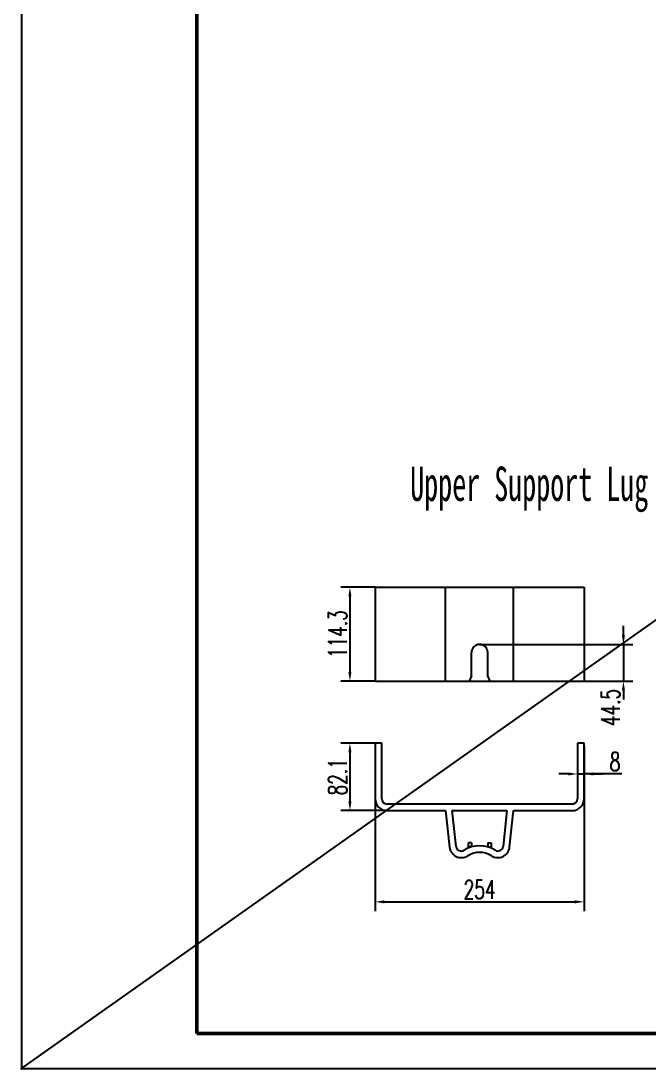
# Model space of a CAD drawing. Header units: millimetres. Extents: x 14764 to 276930, y -11609 to 135619.
# Drawn here: x 256355 to 257374, y 129675 to 131374 of the extents above; entities that cross this region are included whole.
import ezdxf

# ---------------------------------------------------------------- set-up
doc = ezdxf.new("R2010")
doc.units = ezdxf.units.MM
doc.header["$LTSCALE"] = 23.1
doc.header["$PDMODE"] = 3
doc.header["$PDSIZE"] = 1
doc.layers.get('0').update_dxf_attribs({"linetype": 'CONTINUOUS'})
doc.layers.get('Defpoints').update_dxf_attribs({"linetype": 'CONTINUOUS'})
doc.layers.add('标注、文本', color=3, linetype='CONTINUOUS', lineweight=25)
doc.layers.add('粗实线', color=7, linetype='CONTINUOUS', lineweight=50)
doc.styles.add('DFT', font='simplex.shx', dxfattribs={"width": 0.67, "bigfont": 'dft.shx'})
doc.styles.add('TEXTSTYLE_6', font='txt', dxfattribs={"width": 0.8})
doc.dimstyles.new('INTE$0', dxfattribs={"dimscale": 5, "dimtxt": 4, "dimasz": 3, "dimexe": 3, "dimexo": 0, "dimgap": 1, "dimtad": 1, "dimdec": 3, "dimdsep": 46, "dimtxsty": 'DFT', "dimcen": 0, "dimclrd": 3, "dimclre": 3, "dimclrt": 6, "dimadec": 0, "dimazin": 0, "dimtfac": 1, "dimtdec": 3, "dimtix": 1, "dimtmove": 1, "dimatfit": 0, "dimfxl": 0, "dimtolj": 1, "dimtzin": 0, "dimarcsym": 0})

# ---------------------------------------------------------------- blocks, each defined once
blk = doc.blocks.new('*D215')
at = {"color": 3, "lineweight": -2, "transparency": 16777216}
for p, q in [((256929.9, 130456), (256873.9, 130456)), ((256888.9, 130441), (256888.9, 130318.6)), ((256929.9, 130303.6), (256873.9, 130303.6))]:
    blk.add_line(p, q, dxfattribs=at)
at = {"color": 3, "transparency": 16777216}
for points in [[(256886.4, 130441), (256891.4, 130441), (256888.9, 130456)], [(256886.4, 130318.6), (256891.4, 130318.6), (256888.9, 130303.6)]]:
    blk.add_solid(points, dxfattribs=at)
at = {"layer": 'Defpoints', "color": 0, "transparency": 16777216}
for p in [(256929.9, 130456), (256888.9, 130303.6), (256929.9, 130303.6)]:
    blk.add_point(p, dxfattribs=at)
at = {"color": 6, "transparency": 16777216, "insert": (256868.9, 130379.8), "char_height": 30, "attachment_point": 5, "rotation": 90, "style": 'DFT'}
blk.add_mtext('\\A1;114.3', dxfattribs=at)
blk = doc.blocks.new('*D216')
at = {"color": 3, "lineweight": -2, "transparency": 16777216}
for p, q in [((257332.4, 130378), (257332.4, 130393)), ((257099.2, 130363), (257347.4, 130363)), ((257332.4, 130363), (257332.4, 130303.6)), ((257225.6, 130303.6), (257347.4, 130303.6)), ((257332.4, 130288.6), (257332.4, 130273.6))]:
    blk.add_line(p, q, dxfattribs=at)
at = {"color": 3, "transparency": 16777216}
for points in [[(257329.9, 130378), (257334.9, 130378), (257332.4, 130363)], [(257329.9, 130288.6), (257334.9, 130288.6), (257332.4, 130303.6)]]:
    blk.add_solid(points, dxfattribs=at)
at = {"layer": 'Defpoints', "color": 0, "transparency": 16777216}
for p in [(257099.2, 130363), (257225.6, 130303.6), (257332.4, 130303.6)]:
    blk.add_point(p, dxfattribs=at)
at = {"color": 6, "transparency": 16777216, "insert": (257311.4, 130260.8), "char_height": 30, "attachment_point": 5, "rotation": 90, "style": 'DFT'}
blk.add_mtext('\\A1;44.5', dxfattribs=at)
blk = doc.blocks.new('*D218')
at = {"color": 3, "lineweight": -2, "transparency": 16777216}
for p, q in [((256929.9, 130158), (256929.9, 129930.7)), ((257268.5, 130158), (257268.5, 129930.7)), ((256944.9, 129945.7), (257253.5, 129945.7))]:
    blk.add_line(p, q, dxfattribs=at)
at = {"color": 3, "transparency": 16777216}
for points in [[(256944.9, 129948.2), (256944.9, 129943.2), (256929.9, 129945.7)], [(257253.5, 129948.2), (257253.5, 129943.2), (257268.5, 129945.7)]]:
    blk.add_solid(points, dxfattribs=at)
at = {"layer": 'Defpoints', "color": 0, "transparency": 16777216}
for p in [(256929.9, 130158), (257268.5, 130158), (257268.5, 129945.7)]:
    blk.add_point(p, dxfattribs=at)
at = {"color": 6, "transparency": 16777216, "insert": (257099.2, 129965.7), "char_height": 30, "attachment_point": 5, "style": 'DFT'}
blk.add_mtext('\\A1;254', dxfattribs=at)
blk = doc.blocks.new('*D219')
at = {"color": 3, "lineweight": -2, "transparency": 16777216}
for p, q in [((257257.9, 130175.5), (257257.9, 130138.1)), ((257268.5, 130175.5), (257268.5, 130138.1)), ((257242.9, 130153.1), (257227.9, 130153.1)), ((257257.9, 130153.1), (257268.5, 130153.1)), ((257257.9, 130153.1), (257268.5, 130153.1)), ((257329.7, 130153.1), (257268.5, 130153.1)), ((257283.5, 130153.1), (257298.5, 130153.1))]:
    blk.add_line(p, q, dxfattribs=at)
at = {"color": 3, "transparency": 16777216}
for points in [[(257242.9, 130155.6), (257242.9, 130150.6), (257257.9, 130153.1)], [(257283.5, 130155.6), (257283.5, 130150.6), (257268.5, 130153.1)]]:
    blk.add_solid(points, dxfattribs=at)
at = {"layer": 'Defpoints', "color": 0, "transparency": 16777216}
for p in [(257257.9, 130175.5), (257268.5, 130175.5), (257268.5, 130153.1)]:
    blk.add_point(p, dxfattribs=at)
at = {"color": 6, "transparency": 16777216, "insert": (257318.8, 130173.1), "char_height": 30, "attachment_point": 5, "style": 'DFT'}
blk.add_mtext('\\A1;8', dxfattribs=at)
blk = doc.blocks.new('*D220')
at = {"color": 3, "lineweight": -2, "transparency": 16777216}
for p, q in [((256940.5, 130203.1), (256873.9, 130203.1)), ((256888.9, 130188.1), (256888.9, 130108.6)), ((256949.1, 130093.6), (256873.9, 130093.6))]:
    blk.add_line(p, q, dxfattribs=at)
at = {"color": 3, "transparency": 16777216}
for points in [[(256886.4, 130188.1), (256891.4, 130188.1), (256888.9, 130203.1)], [(256886.4, 130108.6), (256891.4, 130108.6), (256888.9, 130093.6)]]:
    blk.add_solid(points, dxfattribs=at)
at = {"layer": 'Defpoints', "color": 0, "transparency": 16777216}
for p in [(256940.5, 130203.1), (256888.9, 130093.6), (256949.1, 130093.6)]:
    blk.add_point(p, dxfattribs=at)
at = {"color": 6, "transparency": 16777216, "insert": (256868.9, 130148.4), "char_height": 30, "attachment_point": 5, "rotation": 90, "style": 'DFT'}
blk.add_mtext('\\A1;82.1', dxfattribs=at)

msp = doc.modelspace()

# ---------------------------------------------------------------- linework, layer by layer
at = {"color": 1}
msp.add_line((256356.4706, 129675.6479), (261130.6565, 133051.6794), dxfattribs=at)
at = {"color": 7, "linetype": 'Continuous'}
for p, q in [((256929.8613, 130456.0497), (257268.5279, 130456.0497)), ((256929.8613, 130456.0497), (256929.8613, 130303.6497)), ((257044.1279, 130303.6497), (257044.1279, 130456.0497)), ((257154.2613, 130303.6497), (257154.2613, 130456.0497)), ((257268.5279, 130456.0497), (257268.5279, 130303.6497)), ((257085.9946, 130312.183), (257085.9946, 130349.783)), ((257112.3946, 130312.183), (257112.3946, 130349.783)), ((256929.8613, 130303.6497), (257268.5279, 130303.6497)), ((257085.9946, 130312.183), (257081.9946, 130303.6497)), ((257116.3946, 130303.6497), (257112.3946, 130312.183)), ((256940.5279, 130203.0923), (256929.8613, 130203.0923)), ((256929.8613, 130203.0923), (256929.8613, 130112.8256)), ((256940.5279, 130112.8256), (256940.5279, 130203.0923)), ((257257.8613, 130203.0923), (257257.8613, 130112.8256)), ((257268.5279, 130203.0923), (257257.8613, 130203.0923)), ((257268.5279, 130112.8256), (257268.5279, 130203.0923)), ((257249.3279, 130104.2923), (256949.0613, 130104.2923)), ((256949.0613, 130093.6256), (257044.1279, 130093.6256)), ((257044.1279, 130093.6256), (257050.5279, 130034.4929)), ((257054.8569, 130093.6256), (257143.5323, 130093.6256)), ((257061.1327, 130035.6407), (257054.8569, 130093.6256)), ((257143.5323, 130093.6256), (257137.2565, 130035.6407)), ((257147.8613, 130034.4929), (257154.2613, 130093.6256)), ((257154.2613, 130093.6256), (257249.3279, 130093.6256)), ((257080.6613, 130041.3337), (257080.6613, 130034.667)), ((257085.9946, 130041.3337), (257080.6613, 130041.3337)), ((257085.9946, 130034.667), (257080.6613, 130034.667)), ((257085.9946, 130041.3337), (257085.9946, 130034.667)), ((257112.3946, 130041.3337), (257112.3946, 130034.667)), ((257112.3946, 130041.3337), (257117.7279, 130041.3337)), ((257112.3946, 130034.667), (257117.7279, 130034.667)), ((257117.7279, 130041.3337), (257117.7279, 130034.667))]:
    msp.add_line(p, q, dxfattribs=at)
at = {"color": 2, "linetype": 'Continuous'}
for p, q in [((257257.8613, 130198.8423), (257257.8613, 130175.4645)), ((257268.5279, 130198.8423), (257268.5279, 130175.4645))]:
    msp.add_line(p, q, dxfattribs=at)
at = {"color": 7, "linetype": 'Continuous'}
for centre, radius, start, end in [((257099.1946, 130349.783), 13.2, 0, 180), ((256949.0613, 130112.8256), 19.2, 180, 270), ((256949.0613, 130112.8256), 8.5333, 180, 270), ((257249.3279, 130112.8256), 8.5333, 270, 0), ((257249.3279, 130112.8256), 19.2, 270, 0), ((257069.6165, 130036.5589), 19.2, 186.1771493, 302.1858415), ((257069.6165, 130036.5589), 8.5333, 186.1771493, 302.1858415), ((257099.1946, 129989.5639), 46.995, 57.8141585, 122.1858415), ((257128.7728, 130036.5589), 19.2, 237.8141585, 353.8228507), ((257128.7728, 130036.5589), 8.5333, 237.8141585, 353.8228507), ((257099.1946, 129989.5639), 36.3284, 57.8141585, 122.1858415)]:
    msp.add_arc(centre, radius, start, end, dxfattribs=at)
at = {"layer": '标注、文本'}
for p, q in [((256356.4706, 133051.6794), (256356.4706, 129675.6479)), ((256356.4706, 129675.6479), (261130.6565, 129675.6479))]:
    msp.add_line(p, q, dxfattribs=at)
msp.add_point((256356.4706, 129675.6479), dxfattribs=at)
at = {"layer": '粗实线'}
for p, q in [((256640.6483, 132994.8439), (256640.6483, 129732.4835)), ((256640.6483, 129732.4835), (261073.821, 129732.4835))]:
    msp.add_line(p, q, dxfattribs=at)

# ---------------------------------------------------------------- texts
at = {"color": 0, "style": 'TEXTSTYLE_6', "width": 0.6}
msp.add_text('Upper Support Lug', height=55.640826, dxfattribs=at).set_placement((256986.6331, 130595.7555))

# ---------------------------------------------------------------- dimensions: what is measured, and where the dimension line sits
for base, p1, p2, text, picture, middle in [((256888.9388, 130303.6497), (256929.8613, 130456.0497), (256929.8613, 130303.6497), '114.3', '*D215', (256868.9388, 130379.8497)), ((256888.9388, 130093.6256), (256940.5279, 130203.0923), (256949.0613, 130093.6256), '82.1', '*D220', (256868.9388, 130148.3589))]:
    dim = msp.add_linear_dim(base=base, p1=p1, p2=p2, angle=90, text=text, dimstyle='INTE$0', override={"dimtxt": 6})
    dim.commit()
    dim.dimension.update_dxf_attribs({"geometry": picture, "text_midpoint": middle})
dim = msp.add_linear_dim(base=(257332.3742, 130303.6497), p1=(257099.1946, 130362.983), p2=(257225.5607, 130303.6497), angle=90, text='44.5', dimstyle='INTE$0', override={"dimtxt": 6})
dim.commit()
dim.dimension.update_dxf_attribs({"geometry": '*D216', "text_midpoint": (257331.3859, 130260.7846), "dimtype": 160})
dim = msp.add_linear_dim(base=(257268.5279, 130153.1038), p1=(257257.8613, 130175.4645), p2=(257268.5279, 130175.4645), text='8', dimstyle='INTE$0', override={"dimtxt": 6})
dim.commit()
dim.dimension.update_dxf_attribs({"geometry": '*D219', "text_midpoint": (257318.8117, 130156.3973), "dimtype": 160})
dim = msp.add_linear_dim(base=(257268.5279, 129945.6714), p1=(256929.8613, 130157.9589), p2=(257268.5279, 130157.9589), text='254', dimstyle='INTE$0', override={"dimtxt": 6})
dim.commit()
dim.dimension.update_dxf_attribs({"geometry": '*D218', "text_midpoint": (257099.1946, 129965.6714)})

doc.saveas('drawing.dxf')
